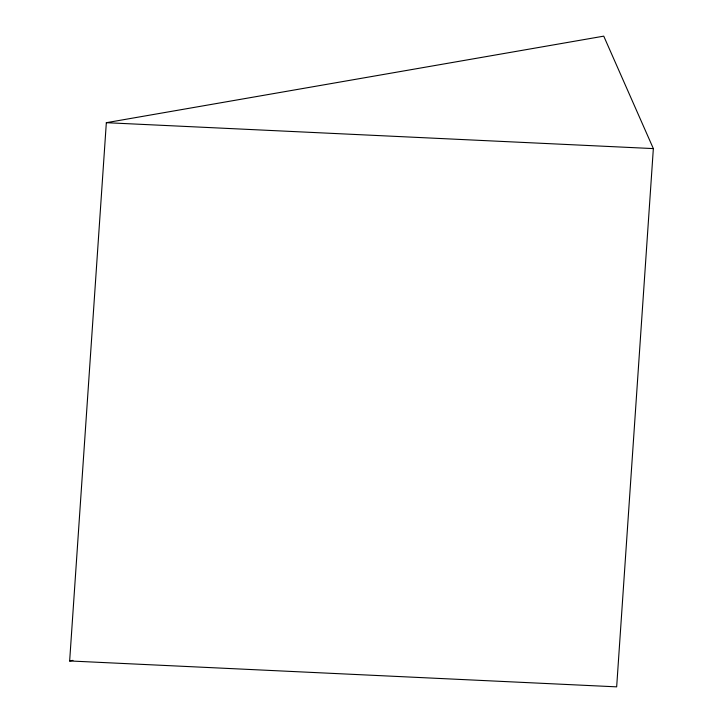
<?xml version="1.0" encoding="UTF-8"?>
<svg xmlns="http://www.w3.org/2000/svg" width="723" height="723" viewBox="0 0 723 723"><rect width="100%" height="100%" fill="white"/><g stroke="black" fill="none" stroke-linecap="round" stroke-linejoin="round"><path stroke-width="1.08" d="M69.652 660.949L106.335 122.693L603.75 36.15L653.348 148.595L616.665 686.85L69.652 660.949L72.987 660.37M106.335 122.693L653.348 148.595"/></g></svg>
